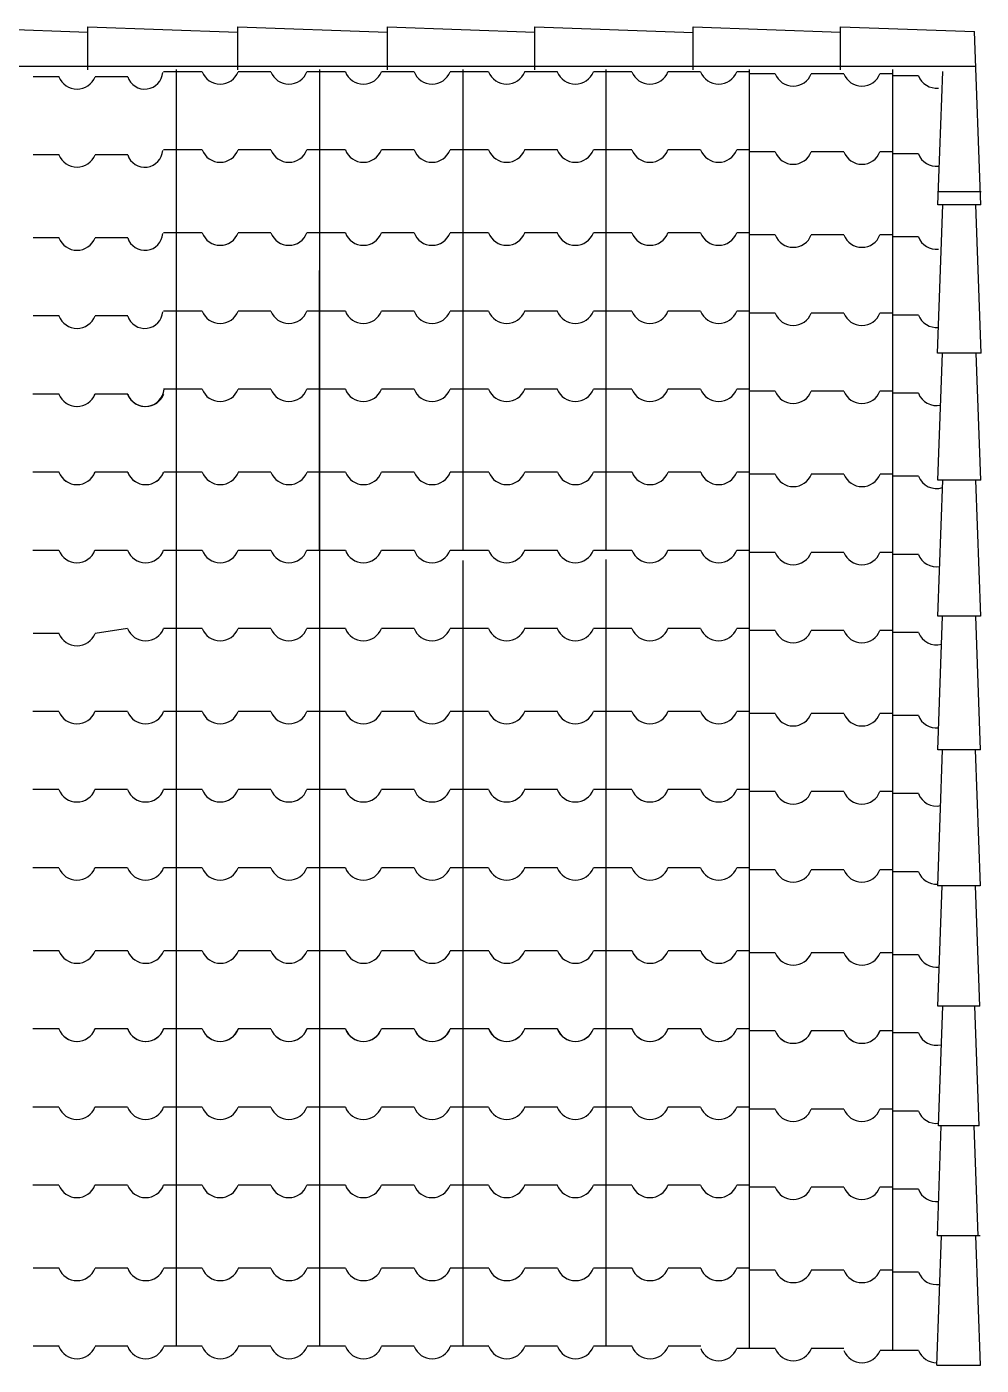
# Model space of a CAD drawing. Extents: x -36 to 60, y 199 to 483.
# Drawn here: x 3.71 to 5.175, y 213.143 to 215.199 of the extents above; entities that cross this region are included whole.
import ezdxf

# ---------------------------------------------------------------- set-up
doc = ezdxf.new("R2010")
doc.units = 0
doc.header["$LTSCALE"] = 20
for name, color, linetype in [('CORTE', 244, 'CONTINUOUS'), ('JANELA', 5, 'CONTINUOUS'), ('VISTAP', 244, 'CONTINUOUS')]:
    doc.layers.add(name, color=color, linetype=linetype)

msp = doc.modelspace()

# ---------------------------------------------------------------- linework, layer by layer
at = {"layer": 'CORTE', "color": 1, "linetype": 'CONTINUOUS'}
for p, q in [((3.939, 215.1337), (3.939, 214.3948)), ((4.159, 215.1337), (4.159, 214.3948)), ((4.379, 215.1337), (4.379, 214.3948)), ((4.599, 215.1337), (4.599, 214.3948)), ((4.819, 215.1337), (4.819, 214.3948)), ((5.039, 215.1337), (5.039, 214.3917)), ((3.759, 215.1224), (3.7192, 215.1224)), ((3.8645, 215.1224), (3.8143, 215.1224)), ((3.939, 215.13), (3.9197, 215.13)), ((3.9788, 215.13), (3.939, 215.13)), ((4.0843, 215.13), (4.0341, 215.13)), ((4.159, 215.13), (4.1397, 215.13)), ((4.1988, 215.13), (4.159, 215.13)), ((4.1988, 215.13), (4.159, 215.13)), ((4.3043, 215.13), (4.2541, 215.13)), ((4.379, 215.13), (4.3597, 215.13)), ((4.4188, 215.13), (4.379, 215.13)), ((4.5243, 215.13), (4.4741, 215.13)), ((4.599, 215.13), (4.5797, 215.13)), ((4.6388, 215.13), (4.599, 215.13)), ((4.7443, 215.13), (4.6941, 215.13)), ((4.819, 215.13), (4.7997, 215.13)), ((4.8588, 215.127), (4.819, 215.127)), ((4.9643, 215.127), (4.9141, 215.127)), ((5.039, 215.127), (5.0197, 215.127)), ((5.0788, 215.1239), (5.039, 215.1239)), ((3.939, 215.01), (3.9197, 215.01)), ((3.9788, 215.01), (3.939, 215.01)), ((4.0843, 215.01), (4.0341, 215.01)), ((4.159, 215.01), (4.1397, 215.01)), ((4.1988, 215.01), (4.159, 215.01)), ((4.1988, 215.01), (4.159, 215.01)), ((4.3043, 215.01), (4.2541, 215.01)), ((4.379, 215.01), (4.3597, 215.01)), ((4.4188, 215.01), (4.379, 215.01)), ((4.5243, 215.01), (4.4741, 215.01)), ((4.599, 215.01), (4.5797, 215.01)), ((4.6388, 215.01), (4.599, 215.01)), ((4.7443, 215.01), (4.6941, 215.01)), ((4.819, 215.01), (4.7997, 215.01)), ((3.759, 215.0024), (3.7192, 215.0024)), ((3.8645, 215.0024), (3.8143, 215.0024)), ((4.8588, 215.007), (4.819, 215.007)), ((4.9643, 215.007), (4.9141, 215.007)), ((5.039, 215.007), (5.0197, 215.007)), ((5.0788, 215.0039), (5.039, 215.0039)), ((3.759, 214.8748), (3.7192, 214.8748)), ((3.8645, 214.8748), (3.8143, 214.8748)), ((3.939, 214.8824), (3.9197, 214.8824)), ((3.9788, 214.8824), (3.939, 214.8824)), ((4.0843, 214.8824), (4.0341, 214.8824)), ((4.159, 214.8824), (4.1397, 214.8824)), ((4.1988, 214.8824), (4.159, 214.8824)), ((4.1988, 214.8824), (4.159, 214.8824)), ((4.3043, 214.8824), (4.2541, 214.8824)), ((4.379, 214.8824), (4.3597, 214.8824)), ((4.4188, 214.8824), (4.379, 214.8824)), ((4.5243, 214.8824), (4.4741, 214.8824)), ((4.599, 214.8824), (4.5797, 214.8824)), ((4.6388, 214.8824), (4.599, 214.8824)), ((4.7443, 214.8824), (4.6941, 214.8824)), ((4.819, 214.8824), (4.7997, 214.8824)), ((4.8588, 214.8793), (4.819, 214.8793)), ((4.9643, 214.8793), (4.9141, 214.8793)), ((5.039, 214.8793), (5.0197, 214.8793)), ((5.0788, 214.8763), (5.039, 214.8763)), ((4.159, 214.8247), (4.159, 214.5224)), ((4.159, 214.8247), (4.159, 214.3948)), ((4.159, 214.8247), (4.159, 214.3948)), ((3.759, 214.7548), (3.7192, 214.7548)), ((3.8645, 214.7548), (3.8143, 214.7548)), ((3.939, 214.7624), (3.9197, 214.7624)), ((3.9788, 214.7624), (3.939, 214.7624)), ((4.0843, 214.7624), (4.0341, 214.7624)), ((4.159, 214.7624), (4.1397, 214.7624)), ((4.1988, 214.7624), (4.159, 214.7624)), ((4.1988, 214.7624), (4.159, 214.7624)), ((4.3043, 214.7624), (4.2541, 214.7624)), ((4.379, 214.7624), (4.3597, 214.7624)), ((4.4188, 214.7624), (4.379, 214.7624)), ((4.5243, 214.7624), (4.4741, 214.7624)), ((4.599, 214.7624), (4.5797, 214.7624)), ((4.6388, 214.7624), (4.599, 214.7624)), ((4.7443, 214.7624), (4.6941, 214.7624)), ((4.819, 214.7624), (4.7997, 214.7624)), ((4.8588, 214.7593), (4.819, 214.7593)), ((4.9643, 214.7593), (4.9141, 214.7593)), ((5.039, 214.7593), (5.0197, 214.7593)), ((5.0788, 214.7563), (5.039, 214.7563)), ((3.939, 214.6424), (3.9197, 214.6424)), ((3.9788, 214.6424), (3.939, 214.6424)), ((4.0843, 214.6424), (4.0341, 214.6424)), ((4.159, 214.6424), (4.1397, 214.6424)), ((4.1988, 214.6424), (4.159, 214.6424)), ((4.1988, 214.6424), (4.159, 214.6424)), ((4.3043, 214.6424), (4.2541, 214.6424)), ((4.379, 214.6424), (4.3597, 214.6424)), ((4.4188, 214.6424), (4.379, 214.6424)), ((4.5243, 214.6424), (4.4741, 214.6424)), ((4.599, 214.6424), (4.5797, 214.6424)), ((4.6388, 214.6424), (4.599, 214.6424)), ((4.7443, 214.6424), (4.6941, 214.6424)), ((4.819, 214.6424), (4.7997, 214.6424)), ((3.7588, 214.6348), (3.719, 214.6348)), ((3.759, 214.6348), (3.7192, 214.6348)), ((3.8643, 214.6348), (3.8141, 214.6348)), ((3.8645, 214.6348), (3.8143, 214.6348)), ((4.8588, 214.6393), (4.819, 214.6393)), ((4.9643, 214.6393), (4.9141, 214.6393)), ((5.039, 214.6393), (5.0197, 214.6393)), ((5.0788, 214.6363), (5.039, 214.6363)), ((3.7588, 214.5148), (3.719, 214.5148)), ((3.759, 214.5148), (3.7192, 214.5148)), ((3.759, 214.5148), (3.7192, 214.5148)), ((3.8643, 214.5148), (3.8141, 214.5148)), ((3.8645, 214.5148), (3.8143, 214.5148)), ((3.9392, 214.5148), (3.9199, 214.5148)), ((3.979, 214.5148), (3.9392, 214.5148)), ((4.0845, 214.5148), (4.0343, 214.5148)), ((4.1592, 214.5148), (4.1399, 214.5148)), ((4.199, 214.5148), (4.1592, 214.5148)), ((4.199, 214.5148), (4.1592, 214.5148)), ((4.3045, 214.5148), (4.2543, 214.5148)), ((4.3792, 214.5148), (4.3599, 214.5148)), ((4.419, 214.5148), (4.3792, 214.5148)), ((4.5245, 214.5148), (4.4743, 214.5148)), ((4.5992, 214.5148), (4.5799, 214.5148)), ((4.639, 214.5148), (4.5992, 214.5148)), ((4.7445, 214.5148), (4.6943, 214.5148)), ((4.8192, 214.5148), (4.7999, 214.5148)), ((4.859, 214.5117), (4.8192, 214.5117)), ((4.9645, 214.5117), (4.9143, 214.5117)), ((5.0392, 214.5117), (5.0199, 214.5117)), ((5.079, 214.5086), (5.0392, 214.5086)), ((3.7588, 214.3948), (3.719, 214.3948)), ((3.7588, 214.3948), (3.719, 214.3948)), ((3.7588, 214.3948), (3.719, 214.3948)), ((3.7588, 214.3948), (3.719, 214.3948)), ((3.7588, 214.3948), (3.719, 214.3948)), ((3.8643, 214.3948), (3.8141, 214.3948)), ((3.8643, 214.3948), (3.8141, 214.3948)), ((3.8643, 214.3948), (3.8141, 214.3948)), ((3.939, 214.3948), (3.9197, 214.3948)), ((3.939, 214.3948), (3.9197, 214.3948)), ((3.9788, 214.3948), (3.939, 214.3948)), ((3.9788, 214.3948), (3.939, 214.3948)), ((3.939, 214.3948), (3.939, 213.6596)), ((4.0843, 214.3948), (4.0341, 214.3948)), ((4.0843, 214.3948), (4.0341, 214.3948)), ((4.159, 214.3948), (4.1397, 214.3948)), ((4.159, 214.3948), (4.1397, 214.3948)), ((4.159, 214.3948), (4.1397, 214.3948)), ((4.1988, 214.3948), (4.159, 214.3948)), ((4.1988, 214.3948), (4.159, 214.3948)), ((4.1988, 214.3948), (4.159, 214.3948)), ((4.1988, 214.3948), (4.159, 214.3948)), ((4.1988, 214.3948), (4.159, 214.3948)), ((4.1988, 214.3948), (4.159, 214.3948)), ((4.1988, 214.3948), (4.159, 214.3948)), ((4.159, 214.3948), (4.159, 213.6596)), ((4.3043, 214.3948), (4.2541, 214.3948)), ((4.379, 214.3948), (4.3597, 214.3948)), ((4.379, 214.3948), (4.3597, 214.3948)), ((4.379, 214.3948), (4.3597, 214.3948)), ((4.4188, 214.3948), (4.379, 214.3948)), ((4.4188, 214.3948), (4.379, 214.3948)), ((4.4188, 214.3948), (4.379, 214.3948)), ((4.5243, 214.3948), (4.4741, 214.3948)), ((4.5243, 214.3948), (4.4741, 214.3948)), ((4.5243, 214.3948), (4.4741, 214.3948)), ((4.599, 214.3948), (4.5797, 214.3948)), ((4.599, 214.3948), (4.5797, 214.3948)), ((4.599, 214.3948), (4.5797, 214.3948)), ((4.599, 214.3948), (4.5797, 214.3948)), ((4.599, 214.3948), (4.5797, 214.3948)), ((4.6388, 214.3948), (4.599, 214.3948)), ((4.6388, 214.3948), (4.599, 214.3948)), ((4.6388, 214.3948), (4.599, 214.3948)), ((4.6388, 214.3948), (4.599, 214.3948)), ((4.6388, 214.3948), (4.599, 214.3948)), ((4.7443, 214.3948), (4.6941, 214.3948)), ((4.7443, 214.3948), (4.6941, 214.3948)), ((4.7443, 214.3948), (4.6941, 214.3948)), ((4.819, 214.3948), (4.7997, 214.3948)), ((4.819, 214.3948), (4.7997, 214.3948)), ((4.819, 214.3948), (4.819, 213.6596)), ((4.379, 214.379), (4.379, 213.6596)), ((4.599, 214.3808), (4.599, 213.6596)), ((4.8588, 214.3917), (4.819, 214.3917)), ((4.8588, 214.3917), (4.819, 214.3917)), ((4.8588, 214.3917), (4.819, 214.3917)), ((4.8588, 214.3917), (4.819, 214.3917)), ((4.8588, 214.3917), (4.819, 214.3917)), ((4.9643, 214.3917), (4.9141, 214.3917)), ((4.9643, 214.3917), (4.9141, 214.3917)), ((4.9643, 214.3917), (4.9141, 214.3917)), ((5.039, 214.3917), (5.0197, 214.3917)), ((5.039, 214.3917), (5.0197, 214.3917)), ((5.039, 214.3917), (5.039, 213.6565)), ((5.0788, 214.3886), (5.039, 214.3886)), ((5.0788, 214.3886), (5.039, 214.3886)), ((5.0788, 214.3886), (5.039, 214.3886)), ((5.0788, 214.3886), (5.039, 214.3886)), ((5.0788, 214.3886), (5.039, 214.3886)), ((3.939, 214.2748), (3.9197, 214.2748)), ((3.9788, 214.2748), (3.939, 214.2748)), ((4.0843, 214.2748), (4.0341, 214.2748)), ((4.159, 214.2748), (4.1397, 214.2748)), ((4.1988, 214.2748), (4.159, 214.2748)), ((4.1988, 214.2748), (4.159, 214.2748)), ((4.1988, 214.2748), (4.159, 214.2748)), ((4.3043, 214.2748), (4.2541, 214.2748)), ((4.379, 214.2748), (4.3597, 214.2748)), ((4.4188, 214.2748), (4.379, 214.2748)), ((4.5243, 214.2748), (4.4741, 214.2748)), ((4.599, 214.2748), (4.5797, 214.2748)), ((4.6388, 214.2748), (4.599, 214.2748)), ((4.819, 214.2748), (4.7997, 214.2748)), ((4.8588, 214.2717), (4.819, 214.2717)), ((5.039, 214.2717), (5.0197, 214.2717)), ((3.759, 214.2672), (3.7192, 214.2672)), ((4.159, 214.269), (4.159, 213.6596)), ((5.0788, 214.2686), (5.039, 214.2686)), ((3.7588, 214.1472), (3.719, 214.1472)), ((3.7588, 214.1472), (3.719, 214.1472)), ((3.8643, 214.1472), (3.8141, 214.1472)), ((3.8643, 214.1472), (3.8141, 214.1472)), ((3.939, 214.1472), (3.9197, 214.1472)), ((3.939, 214.1472), (3.9197, 214.1472)), ((3.9788, 214.1472), (3.939, 214.1472)), ((3.9788, 214.1472), (3.939, 214.1472)), ((4.0843, 214.1472), (4.0341, 214.1472)), ((4.0843, 214.1472), (4.0341, 214.1472)), ((4.159, 214.1472), (4.1397, 214.1472)), ((4.159, 214.1472), (4.1397, 214.1472)), ((4.159, 214.1472), (4.1397, 214.1472)), ((4.159, 214.1472), (4.1397, 214.1472)), ((4.159, 214.1472), (4.1397, 214.1472)), ((4.159, 214.1472), (4.1397, 214.1472)), ((4.1988, 214.1472), (4.159, 214.1472)), ((4.1988, 214.1472), (4.159, 214.1472)), ((4.1988, 214.1472), (4.159, 214.1472)), ((4.1988, 214.1472), (4.159, 214.1472)), ((4.1988, 214.1472), (4.159, 214.1472)), ((4.1988, 214.1472), (4.159, 214.1472)), ((4.3043, 214.1472), (4.2541, 214.1472)), ((4.3043, 214.1472), (4.2541, 214.1472)), ((4.379, 214.1472), (4.3597, 214.1472)), ((4.379, 214.1472), (4.3597, 214.1472)), ((4.4188, 214.1472), (4.379, 214.1472)), ((4.4188, 214.1472), (4.379, 214.1472)), ((4.5243, 214.1472), (4.4741, 214.1472)), ((4.5243, 214.1472), (4.4741, 214.1472)), ((4.599, 214.1472), (4.5797, 214.1472)), ((4.599, 214.1472), (4.5797, 214.1472)), ((4.6388, 214.1472), (4.599, 214.1472)), ((4.6388, 214.1472), (4.599, 214.1472)), ((4.7443, 214.1472), (4.6941, 214.1472)), ((4.7443, 214.1472), (4.6941, 214.1472)), ((4.819, 214.1472), (4.7997, 214.1472)), ((4.819, 214.1472), (4.7997, 214.1472)), ((4.8588, 214.1441), (4.819, 214.1441)), ((4.8588, 214.1441), (4.819, 214.1441)), ((4.9643, 214.1441), (4.9141, 214.1441)), ((4.9643, 214.1441), (4.9141, 214.1441)), ((5.039, 214.1441), (5.0197, 214.1441)), ((5.039, 214.1441), (5.0197, 214.1441)), ((5.0788, 214.141), (5.039, 214.141)), ((5.0788, 214.141), (5.039, 214.141)), ((3.7588, 214.0272), (3.719, 214.0272)), ((3.8643, 214.0272), (3.8141, 214.0272)), ((3.939, 214.0272), (3.9197, 214.0272)), ((3.9788, 214.0272), (3.939, 214.0272)), ((4.0843, 214.0272), (4.0341, 214.0272)), ((4.159, 214.0272), (4.1397, 214.0272)), ((4.159, 214.0272), (4.1397, 214.0272)), ((4.159, 214.0272), (4.1397, 214.0272)), ((4.1988, 214.0272), (4.159, 214.0272)), ((4.1988, 214.0272), (4.159, 214.0272)), ((4.1988, 214.0272), (4.159, 214.0272)), ((4.3043, 214.0272), (4.2541, 214.0272)), ((4.379, 214.0272), (4.3597, 214.0272)), ((4.4188, 214.0272), (4.379, 214.0272)), ((4.5243, 214.0272), (4.4741, 214.0272)), ((4.599, 214.0272), (4.5797, 214.0272)), ((4.6388, 214.0272), (4.599, 214.0272)), ((4.7443, 214.0272), (4.6941, 214.0272)), ((4.819, 214.0272), (4.7997, 214.0272)), ((4.8588, 214.0241), (4.819, 214.0241)), ((4.9643, 214.0241), (4.9141, 214.0241)), ((5.039, 214.0241), (5.0197, 214.0241)), ((5.0788, 214.021), (5.039, 214.021)), ((3.7588, 213.9072), (3.719, 213.9072)), ((3.8643, 213.9072), (3.8141, 213.9072)), ((3.939, 213.9072), (3.9197, 213.9072)), ((3.9788, 213.9072), (3.939, 213.9072)), ((4.0843, 213.9072), (4.0341, 213.9072)), ((4.159, 213.9072), (4.1397, 213.9072)), ((4.159, 213.9072), (4.1397, 213.9072)), ((4.159, 213.9072), (4.1397, 213.9072)), ((4.1988, 213.9072), (4.159, 213.9072)), ((4.1988, 213.9072), (4.159, 213.9072)), ((4.1988, 213.9072), (4.159, 213.9072)), ((4.3043, 213.9072), (4.2541, 213.9072)), ((4.379, 213.9072), (4.3597, 213.9072)), ((4.4188, 213.9072), (4.379, 213.9072)), ((4.5243, 213.9072), (4.4741, 213.9072)), ((4.599, 213.9072), (4.5797, 213.9072)), ((4.6388, 213.9072), (4.599, 213.9072)), ((4.7443, 213.9072), (4.6941, 213.9072)), ((4.819, 213.9072), (4.7997, 213.9072)), ((4.8588, 213.9041), (4.819, 213.9041)), ((4.9643, 213.9041), (4.9141, 213.9041)), ((5.039, 213.9041), (5.0197, 213.9041)), ((5.0788, 213.901), (5.039, 213.901)), ((3.759, 213.7796), (3.7192, 213.7796)), ((3.8645, 213.7796), (3.8143, 213.7796)), ((3.9392, 213.7796), (3.9199, 213.7796)), ((3.979, 213.7796), (3.9392, 213.7796)), ((4.0845, 213.7796), (4.0343, 213.7796)), ((4.1592, 213.7796), (4.1399, 213.7796)), ((4.1592, 213.7796), (4.1399, 213.7796)), ((4.1592, 213.7796), (4.1399, 213.7796)), ((4.199, 213.7796), (4.1592, 213.7796)), ((4.199, 213.7796), (4.1592, 213.7796)), ((4.199, 213.7796), (4.1592, 213.7796)), ((4.3045, 213.7796), (4.2543, 213.7796)), ((4.3792, 213.7796), (4.3599, 213.7796)), ((4.419, 213.7796), (4.3792, 213.7796)), ((4.5245, 213.7796), (4.4743, 213.7796)), ((4.5992, 213.7796), (4.5799, 213.7796)), ((4.639, 213.7796), (4.5992, 213.7796)), ((4.7445, 213.7796), (4.6943, 213.7796)), ((4.8192, 213.7796), (4.7999, 213.7796)), ((4.859, 213.7765), (4.8192, 213.7765)), ((4.9645, 213.7765), (4.9143, 213.7765)), ((5.0392, 213.7765), (5.0199, 213.7765)), ((5.079, 213.7734), (5.0392, 213.7734)), ((3.7588, 213.6596), (3.719, 213.6596)), ((3.759, 213.6596), (3.7192, 213.6596)), ((3.8643, 213.6596), (3.8141, 213.6596)), ((3.8645, 213.6596), (3.8143, 213.6596)), ((3.939, 213.6596), (3.9197, 213.6596)), ((3.9392, 213.6596), (3.9199, 213.6596)), ((3.9788, 213.6596), (3.939, 213.6596)), ((3.939, 213.6596), (3.939, 213.172)), ((3.979, 213.6596), (3.9392, 213.6596)), ((4.0843, 213.6596), (4.0341, 213.6596)), ((4.0845, 213.6596), (4.0343, 213.6596)), ((4.159, 213.6596), (4.1397, 213.6596)), ((4.159, 213.6596), (4.1397, 213.6596)), ((4.159, 213.6596), (4.1397, 213.6596)), ((4.1592, 213.6596), (4.1399, 213.6596)), ((4.1592, 213.6596), (4.1399, 213.6596)), ((4.1592, 213.6596), (4.1399, 213.6596)), ((4.1988, 213.6596), (4.159, 213.6596)), ((4.1988, 213.6596), (4.159, 213.6596)), ((4.1988, 213.6596), (4.159, 213.6596)), ((4.159, 213.6596), (4.159, 213.172)), ((4.159, 213.6596), (4.159, 213.172)), ((4.159, 213.6596), (4.159, 213.172)), ((4.199, 213.6596), (4.1592, 213.6596)), ((4.199, 213.6596), (4.1592, 213.6596)), ((4.199, 213.6596), (4.1592, 213.6596)), ((4.3043, 213.6596), (4.2541, 213.6596)), ((4.3045, 213.6596), (4.2543, 213.6596)), ((4.379, 213.6596), (4.3597, 213.6596)), ((4.3792, 213.6596), (4.3599, 213.6596)), ((4.4188, 213.6596), (4.379, 213.6596)), ((4.379, 213.6596), (4.379, 213.172)), ((4.419, 213.6596), (4.3792, 213.6596)), ((4.5243, 213.6596), (4.4741, 213.6596)), ((4.5245, 213.6596), (4.4743, 213.6596)), ((4.599, 213.6596), (4.5797, 213.6596)), ((4.5992, 213.6596), (4.5799, 213.6596)), ((4.6388, 213.6596), (4.599, 213.6596)), ((4.599, 213.6596), (4.599, 213.172)), ((4.639, 213.6596), (4.5992, 213.6596)), ((4.7443, 213.6596), (4.6941, 213.6596)), ((4.7445, 213.6596), (4.6943, 213.6596)), ((4.819, 213.6596), (4.7997, 213.6596)), ((4.8192, 213.6596), (4.7999, 213.6596)), ((4.819, 213.6596), (4.819, 213.172)), ((4.8588, 213.6565), (4.819, 213.6565)), ((4.859, 213.6565), (4.8192, 213.6565)), ((4.9643, 213.6565), (4.9141, 213.6565)), ((4.9645, 213.6565), (4.9143, 213.6565)), ((5.039, 213.6565), (5.0197, 213.6565)), ((5.0392, 213.6565), (5.0199, 213.6565)), ((5.039, 213.6565), (5.039, 213.1689)), ((5.0788, 213.6534), (5.039, 213.6534)), ((5.079, 213.6534), (5.0392, 213.6534)), ((4.379, 213.5718), (4.379, 213.172)), ((4.599, 213.5718), (4.599, 213.172)), ((4.819, 213.5718), (4.819, 213.1689)), ((5.039, 213.5687), (5.039, 213.1658)), ((3.7588, 213.5396), (3.719, 213.5396)), ((3.8643, 213.5396), (3.8141, 213.5396)), ((3.939, 213.5396), (3.9197, 213.5396)), ((3.9788, 213.5396), (3.939, 213.5396)), ((4.0843, 213.5396), (4.0341, 213.5396)), ((4.159, 213.5396), (4.1397, 213.5396)), ((4.159, 213.5396), (4.1397, 213.5396)), ((4.159, 213.5396), (4.1397, 213.5396)), ((4.1988, 213.5396), (4.159, 213.5396)), ((4.1988, 213.5396), (4.159, 213.5396)), ((4.1988, 213.5396), (4.159, 213.5396)), ((4.3043, 213.5396), (4.2541, 213.5396)), ((4.379, 213.5396), (4.3597, 213.5396)), ((4.4188, 213.5396), (4.379, 213.5396)), ((4.5243, 213.5396), (4.4741, 213.5396)), ((4.599, 213.5396), (4.5797, 213.5396)), ((4.6388, 213.5396), (4.599, 213.5396)), ((4.7443, 213.5396), (4.6941, 213.5396)), ((4.819, 213.5396), (4.7997, 213.5396)), ((4.8588, 213.5365), (4.819, 213.5365)), ((4.9643, 213.5365), (4.9141, 213.5365)), ((5.039, 213.5365), (5.0197, 213.5365)), ((5.0788, 213.5334), (5.039, 213.5334)), ((3.7588, 213.4196), (3.719, 213.4196)), ((3.8643, 213.4196), (3.8141, 213.4196)), ((3.939, 213.4196), (3.9197, 213.4196)), ((3.9788, 213.4196), (3.939, 213.4196)), ((4.0843, 213.4196), (4.0341, 213.4196)), ((4.159, 213.4196), (4.1397, 213.4196)), ((4.159, 213.4196), (4.1397, 213.4196)), ((4.159, 213.4196), (4.1397, 213.4196)), ((4.1988, 213.4196), (4.159, 213.4196)), ((4.1988, 213.4196), (4.159, 213.4196)), ((4.1988, 213.4196), (4.159, 213.4196)), ((4.3043, 213.4196), (4.2541, 213.4196)), ((4.379, 213.4196), (4.3597, 213.4196)), ((4.4188, 213.4196), (4.379, 213.4196)), ((4.5243, 213.4196), (4.4741, 213.4196)), ((4.599, 213.4196), (4.5797, 213.4196)), ((4.6388, 213.4196), (4.599, 213.4196)), ((4.7443, 213.4196), (4.6941, 213.4196)), ((4.819, 213.4196), (4.7997, 213.4196)), ((4.8588, 213.4165), (4.819, 213.4165)), ((4.9643, 213.4165), (4.9141, 213.4165)), ((5.039, 213.4165), (5.0197, 213.4165)), ((5.0788, 213.4134), (5.039, 213.4134)), ((3.759, 213.292), (3.7192, 213.292)), ((3.8645, 213.292), (3.8143, 213.292)), ((3.9392, 213.292), (3.9199, 213.292)), ((3.979, 213.292), (3.9392, 213.292)), ((4.0845, 213.292), (4.0343, 213.292)), ((4.1592, 213.292), (4.1399, 213.292)), ((4.1592, 213.292), (4.1399, 213.292)), ((4.1592, 213.292), (4.1399, 213.292)), ((4.199, 213.292), (4.1592, 213.292)), ((4.199, 213.292), (4.1592, 213.292)), ((4.199, 213.292), (4.1592, 213.292)), ((4.3045, 213.292), (4.2543, 213.292)), ((4.3792, 213.292), (4.3599, 213.292)), ((4.419, 213.292), (4.3792, 213.292)), ((4.5245, 213.292), (4.4743, 213.292)), ((4.5992, 213.292), (4.5799, 213.292)), ((4.639, 213.292), (4.5992, 213.292)), ((4.7445, 213.292), (4.6943, 213.292)), ((4.8192, 213.292), (4.7999, 213.292)), ((4.859, 213.2889), (4.8192, 213.2889)), ((4.9645, 213.2889), (4.9143, 213.2889)), ((5.0392, 213.2889), (5.0199, 213.2889)), ((5.079, 213.2858), (5.0392, 213.2858)), ((3.759, 213.172), (3.7192, 213.172)), ((3.8645, 213.172), (3.8143, 213.172)), ((3.9394, 213.172), (3.9201, 213.172)), ((3.979, 213.172), (3.9392, 213.172)), ((4.0845, 213.172), (4.0343, 213.172)), ((4.1592, 213.172), (4.1399, 213.172)), ((4.199, 213.172), (4.1592, 213.172)), ((4.3045, 213.172), (4.2543, 213.172)), ((4.3792, 213.172), (4.3599, 213.172)), ((4.419, 213.172), (4.3792, 213.172)), ((4.5245, 213.172), (4.4743, 213.172)), ((4.5992, 213.172), (4.5799, 213.172)), ((4.639, 213.172), (4.5992, 213.172)), ((4.7445, 213.172), (4.6943, 213.172)), ((4.8192, 213.1689), (4.7999, 213.1689)), ((4.859, 213.1689), (4.8192, 213.1689)), ((4.9645, 213.1689), (4.9143, 213.1689)), ((5.0392, 213.1658), (5.0199, 213.1658)), ((5.079, 213.1658), (5.0392, 213.1658))]:
    msp.add_line(p, q, dxfattribs=at)
for centre, radius, start, end in [((3.7867, 215.1331), 0.0297, 201.0517, 338.9483), ((3.8908, 215.131), 0.0277, 198.1442, 355.9472), ((4.0065, 215.1407), 0.0297, 201.0517, 338.9483), ((4.112, 215.1407), 0.0297, 201.0517, 338.9483), ((4.2265, 215.1407), 0.0297, 201.0517, 338.9483), ((4.332, 215.1407), 0.0297, 201.0517, 338.9483), ((4.4465, 215.1407), 0.0297, 201.0517, 338.9483), ((4.552, 215.1407), 0.0297, 201.0517, 338.9483), ((4.6665, 215.1407), 0.0297, 201.0517, 338.9483), ((4.772, 215.1407), 0.0297, 201.0517, 338.9483), ((4.8865, 215.1376), 0.0297, 201.0517, 338.9483), ((4.992, 215.1376), 0.0297, 201.0517, 338.9483), ((5.1065, 215.1345), 0.0297, 201.0517, 275.8964), ((4.0065, 215.0207), 0.0297, 201.0517, 338.9483), ((4.112, 215.0207), 0.0297, 201.0517, 338.9483), ((4.2265, 215.0207), 0.0297, 201.0517, 338.9483), ((4.332, 215.0207), 0.0297, 201.0517, 338.9483), ((4.4465, 215.0207), 0.0297, 201.0517, 338.9483), ((4.552, 215.0207), 0.0297, 201.0517, 338.9483), ((4.6665, 215.0207), 0.0297, 201.0517, 338.9483), ((4.772, 215.0207), 0.0297, 201.0517, 338.9483), ((3.7867, 215.0131), 0.0297, 201.0517, 338.9483), ((3.8908, 215.011), 0.0277, 198.1442, 355.9472), ((4.8865, 215.0176), 0.0297, 201.0517, 338.9483), ((4.992, 215.0176), 0.0297, 201.0517, 338.9483), ((5.1065, 215.0145), 0.0297, 201.0517, 275.8964), ((3.7867, 214.8855), 0.0297, 201.0517, 338.9483), ((3.8908, 214.8834), 0.0277, 198.1442, 355.9472), ((4.0065, 214.8931), 0.0297, 201.0517, 338.9483), ((4.112, 214.8931), 0.0297, 201.0517, 338.9483), ((4.2265, 214.8931), 0.0297, 201.0517, 338.9483), ((4.332, 214.8931), 0.0297, 201.0517, 338.9483), ((4.4465, 214.8931), 0.0297, 201.0517, 338.9483), ((4.552, 214.8931), 0.0297, 201.0517, 338.9483), ((4.6665, 214.8931), 0.0297, 201.0517, 338.9483), ((4.772, 214.8931), 0.0297, 201.0517, 338.9483), ((4.8865, 214.89), 0.0297, 201.0517, 338.9483), ((4.992, 214.89), 0.0297, 201.0517, 338.9483), ((5.1065, 214.8869), 0.0297, 201.0517, 275.8964), ((3.7867, 214.7655), 0.0297, 201.0517, 338.9483), ((3.8908, 214.7634), 0.0277, 198.1442, 355.9472), ((4.0065, 214.7731), 0.0297, 201.0517, 338.9483), ((4.112, 214.7731), 0.0297, 201.0517, 338.9483), ((4.2265, 214.7731), 0.0297, 201.0517, 338.9483), ((4.332, 214.7731), 0.0297, 201.0517, 338.9483), ((4.4465, 214.7731), 0.0297, 201.0517, 338.9483), ((4.552, 214.7731), 0.0297, 201.0517, 338.9483), ((4.6665, 214.7731), 0.0297, 201.0517, 338.9483), ((4.772, 214.7731), 0.0297, 201.0517, 338.9483), ((4.8865, 214.77), 0.0297, 201.0517, 338.9483), ((4.992, 214.77), 0.0297, 201.0517, 338.9483), ((5.1065, 214.7669), 0.0297, 201.0517, 275.8964), ((3.8915, 214.6447), 0.0289, 200.0673, 355.3256), ((4.0065, 214.6531), 0.0297, 201.0517, 338.9483), ((4.112, 214.6531), 0.0297, 201.0517, 338.9483), ((4.2265, 214.6531), 0.0297, 201.0517, 338.9483), ((4.332, 214.6531), 0.0297, 201.0517, 338.9483), ((4.4465, 214.6531), 0.0297, 201.0517, 338.9483), ((4.552, 214.6531), 0.0297, 201.0517, 338.9483), ((4.6665, 214.6531), 0.0297, 201.0517, 338.9483), ((4.772, 214.6531), 0.0297, 201.0517, 338.9483), ((3.7865, 214.6455), 0.0297, 201.0517, 338.9483), ((3.7867, 214.6455), 0.0297, 201.0517, 338.9483), ((3.8922, 214.6455), 0.0297, 201.0517, 338.9483), ((4.8865, 214.65), 0.0297, 201.0517, 338.9483), ((4.992, 214.65), 0.0297, 201.0517, 338.9483), ((5.1065, 214.6469), 0.0297, 201.0517, 282.638), ((3.7865, 214.5255), 0.0297, 201.0517, 338.9483), ((3.7867, 214.5255), 0.0297, 201.0517, 338.9483), ((3.892, 214.5255), 0.0297, 201.0517, 338.9483), ((3.8922, 214.5255), 0.0297, 201.0517, 338.9483), ((4.0067, 214.5255), 0.0297, 201.0517, 338.9483), ((4.1122, 214.5255), 0.0297, 201.0517, 338.9483), ((4.2267, 214.5255), 0.0297, 201.0517, 338.9483), ((4.3322, 214.5255), 0.0297, 201.0517, 338.9483), ((4.4467, 214.5255), 0.0297, 201.0517, 338.9483), ((4.5522, 214.5255), 0.0297, 201.0517, 338.9483), ((4.6667, 214.5255), 0.0297, 201.0517, 338.9483), ((4.7722, 214.5255), 0.0297, 201.0517, 338.9483), ((4.8867, 214.5224), 0.0297, 201.0517, 338.9483), ((4.9922, 214.5224), 0.0297, 201.0517, 338.9483), ((5.1067, 214.5193), 0.0297, 201.0517, 288.1873), ((3.7865, 214.4055), 0.0297, 201.0517, 338.9483), ((3.7865, 214.4055), 0.0297, 201.0517, 338.9483), ((3.7865, 214.4055), 0.0297, 201.0517, 338.9483), ((3.892, 214.4055), 0.0297, 201.0517, 338.9483), ((3.892, 214.4055), 0.0297, 201.0517, 338.9483), ((3.892, 214.4055), 0.0297, 201.0517, 338.9483), ((4.0065, 214.4055), 0.0297, 201.0517, 338.9483), ((4.0065, 214.4055), 0.0297, 201.0517, 338.9483), ((4.112, 214.4055), 0.0297, 201.0517, 338.9483), ((4.112, 214.4055), 0.0297, 201.0517, 338.9483), ((4.2265, 214.4055), 0.0297, 201.0517, 338.9483), ((4.332, 214.4055), 0.0297, 201.0517, 338.9483), ((4.332, 214.4055), 0.0297, 201.0517, 338.9483), ((4.332, 214.4055), 0.0297, 201.0517, 338.9483), ((4.4465, 214.4055), 0.0297, 201.0517, 338.9483), ((4.4465, 214.4055), 0.0297, 201.0517, 338.9483), ((4.4465, 214.4055), 0.0297, 201.0517, 338.9483), ((4.552, 214.4055), 0.0297, 201.0517, 338.9483), ((4.552, 214.4055), 0.0297, 201.0517, 338.9483), ((4.552, 214.4055), 0.0297, 201.0517, 338.9483), ((4.552, 214.4055), 0.0297, 201.0517, 338.9483), ((4.552, 214.4055), 0.0297, 201.0517, 338.9483), ((4.6665, 214.4055), 0.0297, 201.0517, 338.9483), ((4.6665, 214.4055), 0.0297, 201.0517, 338.9483), ((4.6665, 214.4055), 0.0297, 201.0517, 338.9483), ((4.772, 214.4055), 0.0297, 201.0517, 338.9483), ((4.772, 214.4055), 0.0297, 201.0517, 338.9483), ((4.772, 214.4055), 0.0297, 201.0517, 338.9483), ((4.8865, 214.4024), 0.0297, 201.0517, 338.9483), ((4.8865, 214.4024), 0.0297, 201.0517, 338.9483), ((4.8865, 214.4024), 0.0297, 201.0517, 338.9483), ((4.992, 214.4024), 0.0297, 201.0517, 338.9483), ((4.992, 214.4024), 0.0297, 201.0517, 338.9483), ((4.992, 214.4024), 0.0297, 201.0517, 338.9483), ((5.1065, 214.3993), 0.0297, 201.0517, 279.8967), ((3.892, 214.2855), 0.0297, 201.0517, 338.9483), ((4.0065, 214.2855), 0.0297, 201.0517, 338.9483), ((4.112, 214.2855), 0.0297, 201.0517, 338.9483), ((4.2265, 214.2855), 0.0297, 201.0517, 338.9483), ((4.332, 214.2855), 0.0297, 201.0517, 338.9483), ((4.4465, 214.2855), 0.0297, 201.0517, 338.9483), ((4.552, 214.2855), 0.0297, 201.0517, 338.9483), ((4.6665, 214.2855), 0.0297, 201.0517, 338.9483), ((4.772, 214.2855), 0.0297, 201.0517, 338.9483), ((4.8865, 214.2824), 0.0297, 201.0517, 338.9483), ((4.992, 214.2824), 0.0297, 201.0517, 338.9483), ((3.7867, 214.2779), 0.0297, 201.0517, 338.9483), ((5.1065, 214.2793), 0.0297, 201.0517, 285.1262), ((3.7865, 214.1579), 0.0297, 201.0517, 338.9483), ((3.7865, 214.1579), 0.0297, 201.0517, 338.9483), ((3.892, 214.1579), 0.0297, 201.0517, 338.9483), ((3.892, 214.1579), 0.0297, 201.0517, 338.9483), ((4.0065, 214.1579), 0.0297, 201.0517, 338.9483), ((4.0065, 214.1579), 0.0297, 201.0517, 338.9483), ((4.112, 214.1579), 0.0297, 201.0517, 338.9483), ((4.112, 214.1579), 0.0297, 201.0517, 338.9483), ((4.2265, 214.1579), 0.0297, 201.0517, 338.9483), ((4.2265, 214.1579), 0.0297, 201.0517, 338.9483), ((4.332, 214.1579), 0.0297, 201.0517, 338.9483), ((4.332, 214.1579), 0.0297, 201.0517, 338.9483), ((4.4465, 214.1579), 0.0297, 201.0517, 338.9483), ((4.4465, 214.1579), 0.0297, 201.0517, 338.9483), ((4.552, 214.1579), 0.0297, 201.0517, 338.9483), ((4.552, 214.1579), 0.0297, 201.0517, 338.9483), ((4.6665, 214.1579), 0.0297, 201.0517, 338.9483), ((4.6665, 214.1579), 0.0297, 201.0517, 338.9483), ((4.772, 214.1579), 0.0297, 201.0517, 338.9483), ((4.772, 214.1579), 0.0297, 201.0517, 338.9483), ((4.8865, 214.1548), 0.0297, 201.0517, 338.9483), ((4.8865, 214.1548), 0.0297, 201.0517, 338.9483), ((4.992, 214.1548), 0.0297, 201.0517, 338.9483), ((4.992, 214.1548), 0.0297, 201.0517, 338.9483), ((5.1065, 214.1517), 0.0297, 201.0517, 276.0317), ((5.1065, 214.1517), 0.0297, 201.0517, 276.0317), ((3.7865, 214.0379), 0.0297, 201.0517, 338.9483), ((3.892, 214.0379), 0.0297, 201.0517, 338.9483), ((4.0065, 214.0379), 0.0297, 201.0517, 338.9483), ((4.112, 214.0379), 0.0297, 201.0517, 338.9483), ((4.2265, 214.0379), 0.0297, 201.0517, 338.9483), ((4.332, 214.0379), 0.0297, 201.0517, 338.9483), ((4.4465, 214.0379), 0.0297, 201.0517, 338.9483), ((4.552, 214.0379), 0.0297, 201.0517, 338.9483), ((4.6665, 214.0379), 0.0297, 201.0517, 338.9483), ((4.772, 214.0379), 0.0297, 201.0517, 338.9483), ((4.8865, 214.0348), 0.0297, 201.0517, 338.9483), ((4.992, 214.0348), 0.0297, 201.0517, 338.9483), ((5.1065, 214.0317), 0.0297, 201.0517, 282.354), ((3.7865, 213.9179), 0.0297, 201.0517, 338.9483), ((3.892, 213.9179), 0.0297, 201.0517, 338.9483), ((4.0065, 213.9179), 0.0297, 201.0517, 338.9483), ((4.112, 213.9179), 0.0297, 201.0517, 338.9483), ((4.2265, 213.9179), 0.0297, 201.0517, 338.9483), ((4.332, 213.9179), 0.0297, 201.0517, 338.9483), ((4.4465, 213.9179), 0.0297, 201.0517, 338.9483), ((4.552, 213.9179), 0.0297, 201.0517, 338.9483), ((4.6665, 213.9179), 0.0297, 201.0517, 338.9483), ((4.772, 213.9179), 0.0297, 201.0517, 338.9483), ((4.8865, 213.9148), 0.0297, 201.0517, 338.9483), ((4.992, 213.9148), 0.0297, 201.0517, 338.9483), ((5.1065, 213.9117), 0.0297, 201.0517, 273.8772), ((3.7867, 213.7902), 0.0297, 201.0517, 338.9483), ((3.8922, 213.7902), 0.0297, 201.0517, 338.9483), ((4.0067, 213.7902), 0.0297, 201.0517, 338.9483), ((4.1122, 213.7902), 0.0297, 201.0517, 338.9483), ((4.2267, 213.7902), 0.0297, 201.0517, 338.9483), ((4.3322, 213.7902), 0.0297, 201.0517, 338.9483), ((4.4467, 213.7902), 0.0297, 201.0517, 338.9483), ((4.5522, 213.7902), 0.0297, 201.0517, 338.9483), ((4.6667, 213.7902), 0.0297, 201.0517, 338.9483), ((4.7722, 213.7902), 0.0297, 201.0517, 338.9483), ((4.8867, 213.7872), 0.0297, 201.0517, 338.9483), ((4.9922, 213.7872), 0.0297, 201.0517, 338.9483), ((5.1067, 213.7841), 0.0297, 201.0517, 278.0723), ((3.7865, 213.6702), 0.0297, 201.0517, 338.9483), ((3.7867, 213.6702), 0.0297, 201.0517, 338.9483), ((3.892, 213.6702), 0.0297, 201.0517, 338.9483), ((3.8922, 213.6702), 0.0297, 201.0517, 338.9483), ((4.0065, 213.6702), 0.0297, 201.0517, 338.9483), ((4.0067, 213.6702), 0.0297, 201.0517, 338.9483), ((4.112, 213.6702), 0.0297, 201.0517, 338.9483), ((4.1122, 213.6702), 0.0297, 201.0517, 338.9483), ((4.2265, 213.6702), 0.0297, 201.0517, 338.9483), ((4.2267, 213.6702), 0.0297, 201.0517, 338.9483), ((4.332, 213.6702), 0.0297, 201.0517, 338.9483), ((4.3322, 213.6702), 0.0297, 201.0517, 338.9483), ((4.4465, 213.6702), 0.0297, 201.0517, 338.9483), ((4.4467, 213.6702), 0.0297, 201.0517, 338.9483), ((4.552, 213.6702), 0.0297, 201.0517, 338.9483), ((4.5522, 213.6702), 0.0297, 201.0517, 338.9483), ((4.6665, 213.6702), 0.0297, 201.0517, 338.9483), ((4.6667, 213.6702), 0.0297, 201.0517, 338.9483), ((4.772, 213.6702), 0.0297, 201.0517, 338.9483), ((4.7722, 213.6702), 0.0297, 201.0517, 338.9483), ((4.8865, 213.6672), 0.0297, 201.0517, 338.9483), ((4.8867, 213.6672), 0.0297, 201.0517, 338.9483), ((4.992, 213.6672), 0.0297, 201.0517, 338.9483), ((4.9922, 213.6672), 0.0297, 201.0517, 338.9483), ((5.1065, 213.6641), 0.0297, 201.0517, 284.8387), ((3.7865, 213.5502), 0.0297, 201.0517, 338.9483), ((3.892, 213.5502), 0.0297, 201.0517, 338.9483), ((4.0065, 213.5502), 0.0297, 201.0517, 338.9483), ((4.112, 213.5502), 0.0297, 201.0517, 338.9483), ((4.2265, 213.5502), 0.0297, 201.0517, 338.9483), ((4.332, 213.5502), 0.0297, 201.0517, 338.9483), ((4.4465, 213.5502), 0.0297, 201.0517, 338.9483), ((4.552, 213.5502), 0.0297, 201.0517, 338.9483), ((4.6665, 213.5502), 0.0297, 201.0517, 338.9483), ((4.772, 213.5502), 0.0297, 201.0517, 338.9483), ((4.8865, 213.5472), 0.0297, 201.0517, 338.9483), ((4.992, 213.5472), 0.0297, 201.0517, 338.9483), ((5.1065, 213.5441), 0.0297, 201.0517, 276.2884), ((3.7865, 213.4302), 0.0297, 201.0517, 338.9483), ((3.892, 213.4302), 0.0297, 201.0517, 338.9483), ((4.0065, 213.4302), 0.0297, 201.0517, 338.9483), ((4.112, 213.4302), 0.0297, 201.0517, 338.9483), ((4.2265, 213.4302), 0.0297, 201.0517, 338.9483), ((4.332, 213.4302), 0.0297, 201.0517, 338.9483), ((4.4465, 213.4302), 0.0297, 201.0517, 338.9483), ((4.552, 213.4302), 0.0297, 201.0517, 338.9483), ((4.6665, 213.4302), 0.0297, 201.0517, 338.9483), ((4.772, 213.4302), 0.0297, 201.0517, 338.9483), ((4.8865, 213.4272), 0.0297, 201.0517, 338.9483), ((4.992, 213.4272), 0.0297, 201.0517, 338.9483), ((5.1065, 213.4241), 0.0297, 201.0517, 276.4981), ((3.7867, 213.3026), 0.0297, 201.0517, 338.9483), ((3.8922, 213.3026), 0.0297, 201.0517, 338.9483), ((4.0067, 213.3026), 0.0297, 201.0517, 338.9483), ((4.1122, 213.3026), 0.0297, 201.0517, 338.9483), ((4.2267, 213.3026), 0.0297, 201.0517, 338.9483), ((4.3322, 213.3026), 0.0297, 201.0517, 338.9483), ((4.4467, 213.3026), 0.0297, 201.0517, 338.9483), ((4.5522, 213.3026), 0.0297, 201.0517, 338.9483), ((4.6667, 213.3026), 0.0297, 201.0517, 338.9483), ((4.7722, 213.3026), 0.0297, 201.0517, 338.9483), ((4.8867, 213.2995), 0.0297, 201.0517, 338.9483), ((4.9922, 213.2995), 0.0297, 201.0517, 338.9483), ((5.1067, 213.2965), 0.0297, 201.0517, 279.3978), ((3.7867, 213.1826), 0.0297, 201.0517, 338.9483), ((3.8922, 213.1826), 0.0297, 201.0517, 338.9483), ((4.0067, 213.1826), 0.0297, 201.0517, 338.9483), ((4.1122, 213.1826), 0.0297, 201.0517, 338.9483), ((4.2267, 213.1826), 0.0297, 201.0517, 338.9483), ((4.3322, 213.1826), 0.0297, 201.0517, 338.9483), ((4.4467, 213.1826), 0.0297, 201.0517, 338.9483), ((4.5522, 213.1826), 0.0297, 201.0517, 338.9483), ((4.6667, 213.1826), 0.0297, 201.0517, 338.9483), ((4.7722, 213.1795), 0.0297, 201.0517, 338.9483), ((4.8867, 213.1795), 0.0297, 201.0517, 338.9483), ((4.9922, 213.1765), 0.0297, 201.0517, 338.9483), ((5.1067, 213.1765), 0.0297, 201.0517, 270.9871)]:
    msp.add_arc(centre, radius, start, end, dxfattribs=at)
at = {"layer": 'JANELA', "color": 1}
for p, q in [((5.1753, 214.9455), (5.1083, 214.9455)), ((5.1753, 214.6979), (5.1083, 214.6979)), ((4.7443, 214.2748), (4.6941, 214.2748)), ((4.9643, 214.2717), (4.9141, 214.2717)), ((5.107, 213.143), (5.1743, 213.143))]:
    msp.add_line(p, q, dxfattribs=at)
at = {"layer": 'JANELA', "color": 244}
msp.add_line((3.8643, 214.2748), (3.8143, 214.2672), dxfattribs=at)
at = {"layer": 'VISTAP', "color": 1, "linetype": 'CONTINUOUS'}
for p, q in [((3.5771, 215.1991), (3.8035, 215.191)), ((3.8035, 215.1332), (3.8035, 215.1991)), ((3.8035, 215.1991), (4.0335, 215.1908)), ((4.0335, 215.1332), (4.0335, 215.1991)), ((4.0335, 215.1991), (4.2635, 215.1908)), ((4.2635, 215.1991), (4.4899, 215.191)), ((4.2635, 215.1332), (4.2635, 215.1991)), ((4.4899, 215.1991), (4.733, 215.1904)), ((4.4899, 215.1332), (4.4899, 215.1991)), ((4.733, 215.1332), (4.733, 215.1991)), ((4.733, 215.1991), (4.9594, 215.191)), ((4.9594, 215.1332), (4.9594, 215.1991)), ((4.9594, 215.1991), (5.165, 215.1917)), ((4.733, 215.1331), (4.733, 215.1904)), ((5.1746, 214.9255), (5.165, 215.1917)), ((-0.546, 215.1387), (5.1669, 215.1387)), ((5.1087, 214.9255), (5.1161, 215.1305)), ((5.1676, 214.9455), (5.1676, 214.9456)), ((5.1081, 214.6979), (5.1163, 214.9255)), ((5.1746, 214.9255), (5.1087, 214.9255)), ((5.1753, 214.6979), (5.1671, 214.9255)), ((4.159, 214.3948), (4.159, 214.8247)), ((5.1088, 214.5027), (5.1158, 214.6979)), ((5.1676, 214.6979), (5.1676, 214.698)), ((5.1748, 214.5027), (5.1677, 214.6979)), ((5.1748, 214.5027), (5.1088, 214.5027)), ((5.1088, 214.2935), (5.1163, 214.5027)), ((5.1747, 214.2935), (5.1671, 214.5027)), ((5.1742, 214.2935), (5.1084, 214.2935)), ((5.1084, 214.0885), (5.1157, 214.2935)), ((5.1742, 214.0885), (5.1668, 214.2935)), ((5.1742, 214.0885), (5.1084, 214.0885)), ((5.1084, 213.8793), (5.1159, 214.0885)), ((5.1742, 213.8793), (5.1667, 214.0885)), ((5.1738, 213.8793), (5.1079, 213.8793)), ((5.1087, 213.6947), (5.1153, 213.8793)), ((5.173, 213.6947), (5.1664, 213.8793)), ((5.173, 213.6947), (5.1087, 213.6947)), ((5.1096, 213.5107), (5.1162, 213.6947)), ((5.1721, 213.5107), (5.1655, 213.6947)), ((5.1079, 213.342), (5.114, 213.5107)), ((5.1721, 213.5107), (5.1096, 213.5107)), ((5.1705, 213.342), (5.1644, 213.5107)), ((5.107, 213.143), (5.1142, 213.342)), ((5.1738, 213.342), (5.1079, 213.342)), ((5.1743, 213.143), (5.1671, 213.342))]:
    msp.add_line(p, q, dxfattribs=at)

doc.saveas('drawing.dxf')
